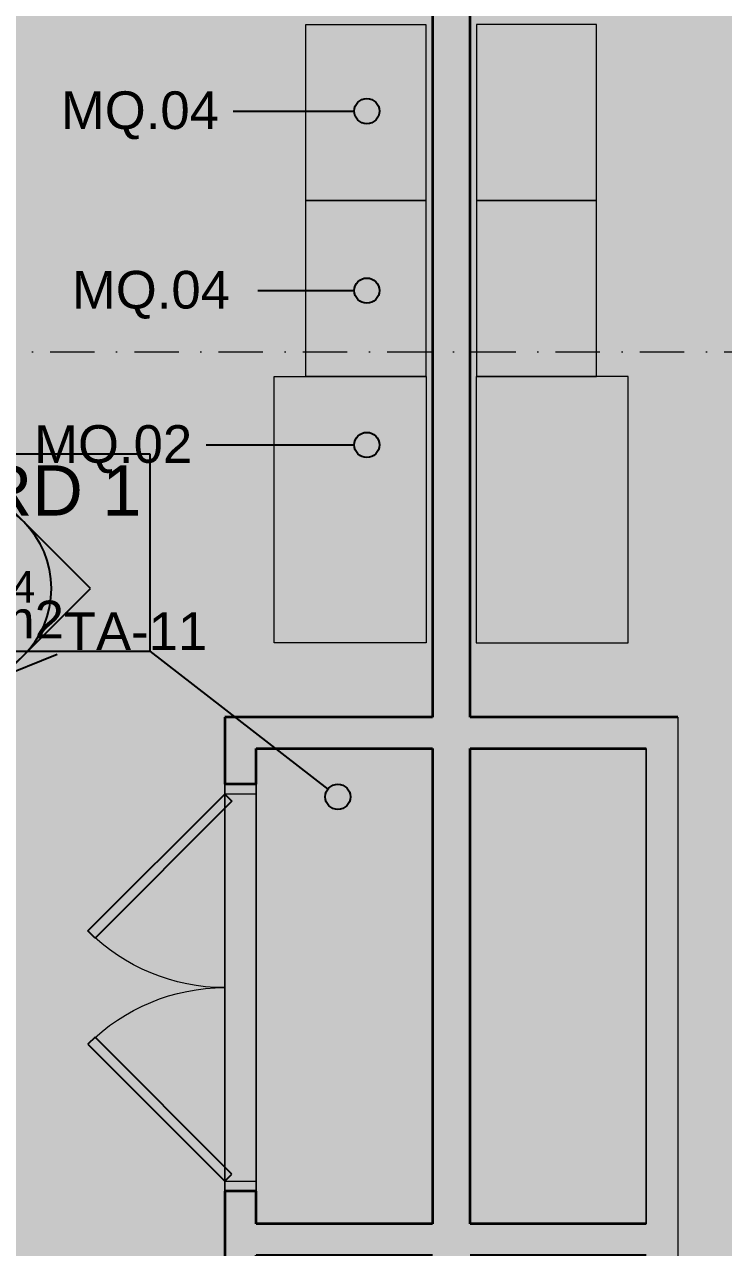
# Model space of a CAD drawing. Header units: millimetres. Extents: x -4040 to 97987, y -17467 to 39515.
# Drawn here: x 10308 to 13090, y 8986 to 13852 of the extents above; entities that cross this region are included whole.
import ezdxf
from ezdxf.enums import TextEntityAlignment as Align

# ---------------------------------------------------------------- set-up
doc = ezdxf.new("R2010")
doc.units = ezdxf.units.MM
doc.header["$MEASUREMENT"] = 0
doc.linetypes.add('Dot & Dashed', pattern=[335.138881, 176.388884, -88.194442, 0, -70.555556])
for name, color, linetype in [('A-Zz_20_10_90-T_TextFFEInternal', 7, 'Continuous'), ('A-Zz_60_50_30-P_MarkerInteriorElevation', 7, 'Continuous'), ('NewA-Ee_25_10-M_WallsInternal', 7, 'Continuous'), ('NewA-Ee_30_40-M_Floors', 7, 'Continuous'), ('NewA-Ee_40_20-M_GeneralFFAndEInternalMovable', 7, 'Continuous'), ('NewA-SL-M_SpacesInternal', 7, 'Continuous'), ('NewA-Ss_30_25-M_CeilingAndSoffitSystems', 7, 'Continuous'), ('NewA-Zz_20_10_90-T_TextFFEInternal', 7, 'Continuous'), ('NewA-Zz_35_40_80-M_GridStructural', 7, 'Continuous'), ('NewA-Zz_50_10_90-P_BoundarySpace', 7, 'Continuous'), ('NewA-Zz_50_90_00-M_GrossInternal', 7, 'Continuous')]:
    doc.layers.add(name, color=color, linetype=linetype)
doc.styles.add('GENERATED_STYLE_1', font='')
doc.styles.get('GENERATED_STYLE_1').set_extended_font_data('Arial')

# ---------------------------------------------------------------- blocks, each defined once
blk = doc.blocks.new('Slab_1_2', base_point=(32250, 6550.5))
at = {"layer": 'NewA-Ee_30_40-M_Floors', "linetype": 'Continuous', "lineweight": 13}
blk.add_hatch(color=254, dxfattribs=at).paths.add_polyline_path([(32250, 6550.5), (32250, 12847.7), (34699.7, 12847.7), (34699.7, 15099.7), (150.3, 15099.7), (150.3, 6550.5)])
blk = doc.blocks.new('Standard grid marker_2')
at = {"layer": 'NewA-Zz_35_40_80-M_GridStructural', "color": 6, "linetype": 'Dot & Dashed', "lineweight": 13}
blk.add_line((1000, 0), (40175.6, 0), dxfattribs=at)
at = {"layer": 'NewA-Zz_35_40_80-M_GridStructural', "style": 'GENERATED_STYLE_1'}
blk.add_attdef('AC_MarkerText_1', text='', height=250, dxfattribs=at).set_placement((41425.6, 12.2), align=Align.MIDDLE_CENTER)
blk = doc.blocks.new('BEDROOM_205_8_3', base_point=(9682.7, 14565))
at = {"layer": 'NewA-SL-M_SpacesInternal', "color": 253, "linetype": 'Continuous', "lineweight": 13}
for p, q in [((11931.6, 11096.4), (11931.6, 15099.7)), ((11105.5, 8145.4), (11105.5, 11096.4)), ((11105.5, 11096.4), (11931.6, 11096.4))]:
    blk.add_line(p, q, dxfattribs=at)
at = {"layer": 'NewA-SL-M_SpacesInternal', "color": 5, "lineweight": 70, "style": 'GENERATED_STYLE_1'}
for tag, height, p in [('ROOM_NAME', 200, (9682.7, 14872.8)), ('ROOM_NUMBER', 150, (9682.7, 14570)), ('adj_text', 150, (9682.7, 14334.3))]:
    blk.add_attdef(tag, text='', height=height, dxfattribs=at).set_placement(p, align=Align.TOP_CENTER)
blk = doc.blocks.new('BEDROOM_207_9_3', base_point=(14422.3, 14565))
at = {"layer": 'NewA-SL-M_SpacesInternal', "color": 253, "linetype": 'Continuous', "lineweight": 13}
for p, q in [((12081.6, 15099.7), (12081.6, 11096.4)), ((12081.6, 11096.4), (12908, 11096.4)), ((12908, 11096.4), (12908, 8145.4))]:
    blk.add_line(p, q, dxfattribs=at)
at = {"layer": 'NewA-SL-M_SpacesInternal', "color": 5, "lineweight": 70, "style": 'GENERATED_STYLE_1'}
for tag, height, p in [('ROOM_NAME', 200, (14422.3, 14872.8)), ('ROOM_NUMBER', 150, (14422.3, 14570)), ('adj_text', 150, (14422.3, 14334.3))]:
    blk.add_attdef(tag, text='', height=height, dxfattribs=at).set_placement(p, align=Align.TOP_CENTER)
blk = doc.blocks.new('CUPBOARD 1_205B_13_3', base_point=(9865.7, 11790.4))
at = {"layer": 'NewA-SL-M_SpacesInternal', "linetype": 'Continuous'}
for p, q in [((8924.1, 12144), (8924.1, 11829.7)), ((8924.1, 12144), (10807.3, 12144)), ((10807.3, 12144), (10807.3, 11829.7)), ((8924.1, 11829.7), (8924.1, 11594)), ((10807.3, 11829.7), (10807.3, 11594)), ((8924.1, 11594), (8924.1, 11358.3)), ((10807.3, 11594), (10807.3, 11358.3)), ((8924.1, 11358.3), (10807.3, 11358.3))]:
    blk.add_line(p, q, dxfattribs=at)
at = {"layer": 'NewA-SL-M_SpacesInternal', "color": 253, "linetype": 'Continuous', "lineweight": 13}
for p, q in [((11230.5, 10971.4), (11230.5, 9081)), ((11931.6, 10971.4), (11230.5, 10971.4)), ((11931.6, 9081), (11931.6, 10971.4)), ((11230.5, 9081), (11931.6, 9081))]:
    blk.add_line(p, q, dxfattribs=at)
at = {"layer": 'NewA-SL-M_SpacesInternal', "color": 5, "lineweight": 70, "style": 'GENERATED_STYLE_1'}
for tag, height, p in [('ROOM_NAME', 200, (9865.7, 12098.3)), ('ROOM_NUMBER', 150, (9865.7, 11795.4)), ('adj_text', 150, (9865.7, 11559.7))]:
    blk.add_attdef(tag, text='', height=height, dxfattribs=at).set_placement(p, align=Align.TOP_CENTER)
blk = doc.blocks.new('CUPBOARD 1_207B_14_3', base_point=(14239.3, 11790.4))
at = {"layer": 'NewA-SL-M_SpacesInternal', "linetype": 'Continuous'}
for p, q in [((13297.7, 12144), (13297.7, 11829.7)), ((13297.7, 12144), (15180.9, 12144)), ((15180.9, 12144), (15180.9, 11829.7)), ((13297.7, 11829.7), (13297.7, 11594)), ((15180.9, 11829.7), (15180.9, 11594)), ((13297.7, 11594), (13297.7, 11358.3)), ((15180.9, 11594), (15180.9, 11358.3)), ((13297.7, 11358.3), (15180.9, 11358.3))]:
    blk.add_line(p, q, dxfattribs=at)
at = {"layer": 'NewA-SL-M_SpacesInternal', "color": 253, "linetype": 'Continuous', "lineweight": 13}
for p, q in [((12783, 10971.4), (12081.6, 10971.4)), ((12081.6, 10971.4), (12081.6, 9081)), ((12783, 9081), (12783, 10971.4)), ((12081.6, 9081), (12783, 9081))]:
    blk.add_line(p, q, dxfattribs=at)
at = {"layer": 'NewA-SL-M_SpacesInternal', "color": 5, "lineweight": 70, "style": 'GENERATED_STYLE_1'}
for tag, height, p in [('ROOM_NAME', 200, (14239.3, 12098.3)), ('ROOM_NUMBER', 150, (14239.3, 11795.4)), ('adj_text', 150, (14239.3, 11559.7))]:
    blk.add_attdef(tag, text='', height=height, dxfattribs=at).set_placement(p, align=Align.TOP_CENTER)
blk = doc.blocks.new('Slab_12_3', base_point=(8101.5, 15099.7))
at = {"layer": 'NewA-Ss_30_25-M_CeilingAndSoffitSystems', "linetype": 'Continuous', "lineweight": 0}
blk.add_hatch(color=255, dxfattribs=at).paths.add_polyline_path([(8101.5, 15099.7), (8101.5, 11096.4), (9866.7, 11096.4), (9866.7, 8145.4), (11105.5, 8145.4), (11105.5, 11096.4), (11931.6, 11096.4), (11931.6, 15099.7)])
at = {"layer": 'NewA-Ss_30_25-M_CeilingAndSoffitSystems', "color": 6, "linetype": 'Continuous', "lineweight": 13, "flags": 128}
blk.add_lwpolyline([(8101.5, 15099.7), (11931.6, 15099.7), (11931.6, 11096.4), (11105.5, 11096.4), (11105.5, 8145.4), (9866.7, 8145.4), (9866.7, 11096.4), (8101.5, 11096.4)], close=True, dxfattribs=at)
blk = doc.blocks.new('Slab_13_3', base_point=(12081.6, 15099.7))
at = {"layer": 'NewA-Ss_30_25-M_CeilingAndSoffitSystems', "linetype": 'Continuous', "lineweight": 0}
blk.add_hatch(color=255, dxfattribs=at).paths.add_polyline_path([(12081.6, 15099.7), (12081.6, 11096.4), (12908, 11096.4), (12908, 8145.4), (14141, 8145.4), (14141, 11096.4), (15911.2, 11096.4), (15911.2, 15099.7)])
at = {"layer": 'NewA-Ss_30_25-M_CeilingAndSoffitSystems', "color": 6, "linetype": 'Continuous', "lineweight": 13, "flags": 128}
blk.add_lwpolyline([(12081.6, 15099.7), (12081.6, 11096.4), (12908, 11096.4), (12908, 8145.4), (14141, 8145.4), (14141, 11096.4), (15911.2, 11096.4), (15911.2, 15099.7)], close=True, dxfattribs=at)
blk = doc.blocks.new('Slab_14_3', base_point=(12081.6, 10971.4))
at = {"layer": 'NewA-Ss_30_25-M_CeilingAndSoffitSystems', "linetype": 'Continuous', "lineweight": 0}
blk.add_hatch(color=255, dxfattribs=at).paths.add_polyline_path([(12081.6, 10971.4), (12081.6, 9081), (12783, 9081), (12783, 10971.4)])
at = {"layer": 'NewA-Ss_30_25-M_CeilingAndSoffitSystems', "color": 6, "linetype": 'Continuous', "lineweight": 13, "flags": 128}
blk.add_lwpolyline([(12081.6, 10971.4), (12783, 10971.4), (12783, 9081), (12081.6, 9081)], close=True, dxfattribs=at)
blk = doc.blocks.new('Slab_17_3', base_point=(11931.6, 9081))
at = {"layer": 'NewA-Ss_30_25-M_CeilingAndSoffitSystems', "linetype": 'Continuous', "lineweight": 0}
blk.add_hatch(color=255, dxfattribs=at).paths.add_polyline_path([(11931.6, 9081), (11931.6, 10971.4), (11230.5, 10971.4), (11230.5, 9081)])
at = {"layer": 'NewA-Ss_30_25-M_CeilingAndSoffitSystems', "color": 6, "linetype": 'Continuous', "lineweight": 13, "flags": 128}
blk.add_lwpolyline([(11931.6, 9081), (11230.5, 9081), (11230.5, 10971.4), (11931.6, 10971.4)], close=True, dxfattribs=at)
blk = doc.blocks.new('Wall_17_3', base_point=(11931.6, 15099.7))
at = {"layer": 'NewA-Ee_25_10-M_WallsInternal', "linetype": 'Continuous', "lineweight": 13}
for points in [[(11931.6, 11096.4), (12081.6, 11096.4), (12081.6, 15099.7), (11931.6, 15099.7)], [(11931.6, 9081), (12081.6, 9081), (12081.6, 10971.4), (11931.6, 10971.4)]]:
    blk.add_hatch(color=6, dxfattribs=at).paths.add_polyline_path(points)
at = {"layer": 'NewA-Ee_25_10-M_WallsInternal', "color": 92, "linetype": 'Continuous', "lineweight": 35, "flags": 128}
for points in [[(11931.6, 15099.7), (11931.6, 11096.4)], [(12081.6, 11096.4), (12081.6, 15099.7)], [(11931.6, 10971.4), (11931.6, 9081)], [(12081.6, 9081), (12081.6, 10971.4)]]:
    blk.add_lwpolyline(points, dxfattribs=at)
blk = doc.blocks.new('Wall_19_3', base_point=(12908, 11096.4))
at = {"layer": 'NewA-Ee_25_10-M_WallsInternal', "linetype": 'Continuous', "lineweight": 13}
blk.add_hatch(color=6, dxfattribs=at).paths.add_polyline_path([(12908, 11096.4), (11105.5, 11096.4), (11230.5, 10971.4), (12783, 10971.4)])
at = {"layer": 'NewA-Ee_25_10-M_WallsInternal', "color": 92, "linetype": 'Continuous', "lineweight": 35, "flags": 128}
for points in [[(11931.6, 11096.4), (11105.5, 11096.4)], [(12908, 11096.4), (12081.6, 11096.4)], [(11230.5, 10971.4), (11931.6, 10971.4)], [(12081.6, 10971.4), (12783, 10971.4)]]:
    blk.add_lwpolyline(points, dxfattribs=at)
blk = doc.blocks.new('Door 19_6')
at = {"layer": 'NewA-Ee_25_10-M_WallsInternal', "linetype": 'Continuous', "lineweight": 13}
for points in [[(-129.4, 441.9), (-161.3, 410.1), (280.7, -31.8), (312.5, 0)], [(-312.5, -125), (-312.5, 0), (-352.5, 0), (-352.5, -125)], [(352.5, -125), (352.5, 0), (312.5, 0), (312.5, -125)]]:
    blk.add_hatch(color=255, dxfattribs=at).paths.add_polyline_path(points)
at = {"layer": 'NewA-Ee_25_10-M_WallsInternal', "linetype": 'Continuous'}
for p, q in [((-161.3, 410.1), (-129.4, 441.9)), ((-129.4, 441.9), (312.5, 0)), ((280.7, -31.8), (-161.3, 410.1)), ((-312.5, 0), (-352.5, 0)), ((-352.5, 0), (-352.5, -125)), ((-312.5, -125), (-312.5, 0)), ((312.5, 0), (280.7, -31.8)), ((352.5, 0), (312.5, 0)), ((312.5, 0), (312.5, -125)), ((352.5, -125), (352.5, 0)), ((-352.5, -125), (-312.5, -125)), ((312.5, -125), (352.5, -125))]:
    blk.add_line(p, q, dxfattribs=at)
at = {"layer": 'NewA-Ee_25_10-M_WallsInternal', "color": 92, "linetype": 'Continuous', "lineweight": 35}
for p, q in [((-352.5, 0), (-352.5, -125)), ((352.5, 0), (352.5, -125))]:
    blk.add_line(p, q, dxfattribs=at)
at = {"layer": 'NewA-Ee_25_10-M_WallsInternal', "color": 6, "linetype": 'Continuous', "lineweight": 13}
blk.add_arc((312.5, 0), 625, 135, 180, dxfattribs=at)
blk = doc.blocks.new('Double Door 19')
at = {"layer": 'NewA-Ee_25_10-M_WallsInternal', "linetype": 'Continuous', "lineweight": 13}
for points in [[(-225.5, 544.5), (-770, 0), (-741.7, -28.3), (-197.2, 516.2)], [(225.5, 544.5), (197.2, 516.2), (741.7, -28.3), (770, 0)]]:
    blk.add_hatch(color=255, dxfattribs=at).paths.add_polyline_path(points)
at = {"layer": 'NewA-Ee_25_10-M_WallsInternal', "linetype": 'Continuous', "lineweight": 0}
for points in [[(-770, -125), (-770, 0), (-810, 0), (-810, -125)], [(810, -125), (810, 0), (770, 0), (770, -125)]]:
    blk.add_hatch(color=255, dxfattribs=at).paths.add_polyline_path(points)
at = {"layer": 'NewA-Ee_25_10-M_WallsInternal', "linetype": 'Continuous'}
for p, q in [((-225.5, 544.5), (-770, 0)), ((-197.2, 516.2), (-225.5, 544.5)), ((197.2, 516.2), (225.5, 544.5)), ((225.5, 544.5), (770, 0)), ((-741.7, -28.3), (-197.2, 516.2)), ((741.7, -28.3), (197.2, 516.2)), ((-770, 0), (-741.7, -28.3)), ((770, 0), (741.7, -28.3))]:
    blk.add_line(p, q, dxfattribs=at)
at = {"layer": 'NewA-Ee_25_10-M_WallsInternal', "color": 24, "linetype": 'Continuous', "lineweight": 13}
for p, q in [((-770, 0), (-810, 0)), ((-810, 0), (-810, -125)), ((-770, -125), (-770, 0)), ((810, 0), (770, 0)), ((770, 0), (770, -125)), ((810, -125), (810, 0)), ((-810, -125), (-770, -125)), ((770, -125), (810, -125))]:
    blk.add_line(p, q, dxfattribs=at)
at = {"layer": 'NewA-Ee_25_10-M_WallsInternal', "color": 92, "linetype": 'Continuous', "lineweight": 35}
for p, q in [((-810, -125), (-810, 0)), ((810, -125), (810, 0))]:
    blk.add_line(p, q, dxfattribs=at)
at = {"layer": 'NewA-Ee_25_10-M_WallsInternal', "color": 6, "linetype": 'Continuous', "lineweight": 13}
for centre, start, end in [((-770, 0), 0, 45), ((770, 0), 135, 180)]:
    blk.add_arc(centre, 770, start, end, dxfattribs=at)
blk = doc.blocks.new('Wall_23_3', base_point=(11105.5, 11096.4))
at = {"layer": 'NewA-Ee_25_10-M_WallsInternal', "linetype": 'Continuous', "lineweight": 13}
for points in [[(11105.5, 11096.4), (11105.5, 10830.2), (11230.5, 10830.2), (11230.5, 10971.4)], [(11105.5, 8896.8), (11230.5, 8896.8), (11230.5, 9210.2), (11105.5, 9210.2)], [(11105.5, 8145.4), (11230.5, 8145.4), (11230.5, 8191.8), (11105.5, 8191.8)]]:
    blk.add_hatch(color=6, dxfattribs=at).paths.add_polyline_path(points)
at = {"layer": 'NewA-Ee_25_10-M_WallsInternal', "color": 92, "linetype": 'Continuous', "lineweight": 35}
for p, q in [((11230.5, 10830.2), (11105.5, 10830.2)), ((11230.5, 9210.2), (11105.5, 9210.2)), ((11105.5, 8896.8), (11230.5, 8896.8)), ((11105.5, 8191.8), (11230.5, 8191.8))]:
    blk.add_line(p, q, dxfattribs=at)
at = {"layer": 'NewA-Ee_25_10-M_WallsInternal', "color": 92, "linetype": 'Continuous', "lineweight": 35, "flags": 128}
for points in [[(11105.5, 11096.4), (11105.5, 10830.2)], [(11230.5, 10830.2), (11230.5, 10971.4)], [(11105.5, 9210.2), (11105.5, 8896.8)], [(11230.5, 9081), (11230.5, 9210.2)], [(11230.5, 8896.8), (11230.5, 8956)], [(11105.5, 8191.8), (11105.5, 8145.4)], [(11230.5, 8145.4), (11230.5, 8191.8)]]:
    blk.add_lwpolyline(points, dxfattribs=at)
at = {"layer": 'NewA-Ee_25_10-M_WallsInternal', "linetype": 'Continuous', "xscale": -1, "zscale": 1000, "rotation": 89.99999999999997}
for name, p in [('Double Door 19', (11105.5, 10020.2)), ('Door 19_6', (11105.5, 8544.3))]:
    blk.add_blockref(name, p, dxfattribs=at)
blk = doc.blocks.new('Wall_25_3', base_point=(11105.5, 9081))
at = {"layer": 'NewA-Ee_25_10-M_WallsInternal', "linetype": 'Continuous', "lineweight": 13}
blk.add_hatch(color=6, dxfattribs=at).paths.add_polyline_path([(11230.5, 8956), (12783, 8956), (12783, 9081), (11230.5, 9081)])
at = {"layer": 'NewA-Ee_25_10-M_WallsInternal', "color": 92, "linetype": 'Continuous', "lineweight": 35, "flags": 128}
for points in [[(11931.6, 9081), (11230.5, 9081)], [(12783, 9081), (12081.6, 9081)], [(11230.5, 8956), (11931.6, 8956)], [(12081.6, 8956), (12783, 8956)]]:
    blk.add_lwpolyline(points, dxfattribs=at)
blk = doc.blocks.new('Wardrobe 19')
at = {"layer": 'NewA-Ee_40_20-M_GeneralFFAndEInternalMovable', "color": 1, "linetype": 'Continuous', "lineweight": 18}
for p, q in [((1059.4, 604.8), (0, 604.8)), ((0, 604.8), (0, 0)), ((1059.4, 0), (1059.4, 604.8)), ((0, 0), (1059.4, 0))]:
    blk.add_line(p, q, dxfattribs=at)
blk = doc.blocks.new('Credenza 19')
at = {"layer": 'NewA-Ee_40_20-M_GeneralFFAndEInternalMovable', "color": 1, "linetype": 'Continuous', "lineweight": 18}
for p, q in [((700, 478.4), (0, 478.4)), ((0, 478.4), (0, 0)), ((700, 0), (700, 478.4)), ((0, 0), (700, 0))]:
    blk.add_line(p, q, dxfattribs=at)
blk = doc.blocks.new('Line_11_3', base_point=(11031.9, 12179.2))
at = {"layer": 'NewA-Zz_20_10_90-T_TextFFEInternal', "linetype": 'Continuous'}
blk.add_hatch(color=256, dxfattribs=at).paths.add_polyline_path([(11720.8, 12179.2), (11717, 12198.4), (11706.2, 12214.6), (11690, 12225.4), (11670.8, 12229.2), (11651.7, 12225.4), (11635.5, 12214.6), (11624.7, 12198.4), (11620.8, 12179.2), (11624.7, 12160.1), (11635.5, 12143.9), (11651.7, 12133), (11670.8, 12129.2), (11690, 12133), (11706.2, 12143.9), (11717, 12160.1)])
blk.add_line((11031.9, 12179.2), (11620.8, 12179.2), dxfattribs=at)
blk.add_circle((11670.8, 12179.2), 50, dxfattribs=at)
blk = doc.blocks.new('Line_12_3', base_point=(11236.7, 12793.1))
at = {"layer": 'NewA-Zz_20_10_90-T_TextFFEInternal', "linetype": 'Continuous'}
blk.add_hatch(color=256, dxfattribs=at).paths.add_polyline_path([(11720.8, 12793.1), (11717, 12812.3), (11706.2, 12828.5), (11690, 12839.3), (11670.8, 12843.1), (11651.7, 12839.3), (11635.5, 12828.5), (11624.7, 12812.3), (11620.8, 12793.1), (11624.7, 12774), (11635.5, 12757.8), (11651.7, 12746.9), (11670.8, 12743.1), (11690, 12746.9), (11706.2, 12757.8), (11717, 12774)])
blk.add_line((11236.7, 12793.1), (11620.8, 12793.1), dxfattribs=at)
blk.add_circle((11670.8, 12793.1), 50, dxfattribs=at)
blk = doc.blocks.new('Line_13_3', base_point=(11138.4, 13507.2))
at = {"layer": 'NewA-Zz_20_10_90-T_TextFFEInternal', "linetype": 'Continuous'}
blk.add_hatch(color=256, dxfattribs=at).paths.add_polyline_path([(11720.8, 13507.2), (11717, 13526.4), (11706.2, 13542.6), (11690, 13553.4), (11670.8, 13557.2), (11651.7, 13553.4), (11635.5, 13542.6), (11624.7, 13526.4), (11620.8, 13507.2), (11624.7, 13488.1), (11635.5, 13471.9), (11651.7, 13461.1), (11670.8, 13457.2), (11690, 13461.1), (11706.2, 13471.9), (11717, 13488.1)])
blk.add_line((11138.4, 13507.2), (11620.8, 13507.2), dxfattribs=at)
blk.add_circle((11670.8, 13507.2), 50, dxfattribs=at)
blk = doc.blocks.new('Line_19_3', base_point=(10438.6, 11344.9))
at = {"layer": 'NewA-Zz_20_10_90-T_TextFFEInternal', "linetype": 'Continuous'}
blk.add_hatch(color=256, dxfattribs=at).paths.add_polyline_path([(9442.4, 10928.3), (9438.6, 10947.4), (9427.7, 10963.7), (9411.5, 10974.5), (9392.4, 10978.3), (9373.2, 10974.5), (9357, 10963.7), (9346.2, 10947.4), (9342.4, 10928.3), (9346.2, 10909.2), (9357, 10892.9), (9373.2, 10882.1), (9392.4, 10878.3), (9411.5, 10882.1), (9427.7, 10892.9), (9438.6, 10909.2)])
blk.add_line((10438.6, 11344.9), (9438.8, 10946.8), dxfattribs=at)
blk.add_circle((9392.4, 10928.3), 50, dxfattribs=at)
blk = doc.blocks.new('Line_23_3', base_point=(10807.3, 11358.3))
at = {"layer": 'NewA-Zz_50_10_90-P_BoundarySpace', "linetype": 'Continuous'}
blk.add_hatch(color=256, dxfattribs=at).paths.add_polyline_path([(11605.6, 10779.1), (11601.8, 10798.2), (11591, 10814.4), (11574.8, 10825.3), (11555.6, 10829.1), (11536.5, 10825.3), (11520.3, 10814.4), (11509.4, 10798.2), (11505.6, 10779.1), (11509.4, 10759.9), (11520.3, 10743.7), (11536.5, 10732.9), (11555.6, 10729.1), (11574.8, 10732.9), (11591, 10743.7), (11601.8, 10759.9)])
blk.add_line((10807.3, 11358.3), (11516.1, 10809.7), dxfattribs=at)
blk.add_circle((11555.6, 10779.1), 50, dxfattribs=at)
blk = doc.blocks.new('Interior Elevation_2_3', base_point=(7928.4, 13939.6))
at = {"layer": 'A-Zz_60_50_30-P_MarkerInteriorElevation', "linetype": 'Continuous'}
for points in [[(10305.7, 11872.7), (10040.6, 12137.9), (9775.4, 11872.7, -0.414214)], [(9775.4, 11872.7), (9510.2, 11607.5), (9775.4, 11342.4, -0.414214)], [(10305.7, 11342.4), (10570.9, 11607.5), (10305.7, 11872.7, -0.414214)], [(9775.4, 11342.4), (10040.6, 11077.2), (10305.7, 11342.4, -0.414214)]]:
    blk.add_hatch(color=256, dxfattribs=at).paths.add_polyline_path(points)
for p, q in [((10040.6, 12137.9), (9775.4, 11872.7)), ((10305.7, 11872.7), (10040.6, 12137.9)), ((9775.4, 11872.7), (9510.2, 11607.5)), ((10570.9, 11607.5), (10305.7, 11872.7)), ((9510.2, 11607.5), (9775.4, 11342.4)), ((10305.7, 11342.4), (10570.9, 11607.5)), ((9775.4, 11342.4), (10040.6, 11077.2)), ((10040.6, 11077.2), (10305.7, 11342.4))]:
    blk.add_line(p, q, dxfattribs=at)
for start, end in [(0, 180), (180, 0)]:
    blk.add_arc((10040.6, 11607.5), 375, start, end, dxfattribs=at)
at = {"layer": 'A-Zz_60_50_30-P_MarkerInteriorElevation', "color": 5, "lineweight": 70, "insert": (9740.3, 11613.6), "char_height": 125, "attachment_point": 4, "style": 'GENERATED_STYLE_1'}
blk.add_mtext('\\A1;{\\fArial|b0|i0|c0|p34;IE-0004}', dxfattribs=at)
blk = doc.blocks.new('Label_9_3', base_point=(10342.8, 13670.1))
at = {"layer": 'A-Zz_20_10_90-T_TextFFEInternal', "insert": (10767.8, 13585.8), "char_height": 150, "attachment_point": 2, "style": 'GENERATED_STYLE_1'}
blk.add_mtext('\\fArial|b0|i0|c0|p34;MQ.04\\fArial|b0|i0|c0|p34;\\fArial|b0|i0|c0|p34;\\fArial|b0|i0|c0|p34;\\fArial|b0|i0|c0|p34;\\fArial|b0|i0|c0|p34;\\fArial|b0|i0|c0|p34;\\fArial|b0|i0|c0|p34;\\fArial|b0|i0|c0|p34;\\fArial|b0|i0|c0|p34;\\fArial|b0|i0|c0|p34;\\fArial|b0|i0|c0|p34;\\fArial|b0|i0|c0|p34;\\fArial|b0|i0|c0|p34;\\fArial|b0|i0|c0|p34;\\fArial|b0|i0|c0|p34;\\fArial|b0|i0|c0|p34;\\fArial|b0|i0|c0|p34;\\fArial|b0|i0|c0|p34;\\fArial|b0|i0|c0|p34;\\fArial|b0|i0|c0|p34;\\fArial|b0|i0|c0|p34;\\fArial|b0|i0|c0|p34;\\fArial|b0|i0|c0|p34;\\fArial|b0|i0|c0|p34;\\fArial|b0|i0|c0|p34;\\fArial|b0|i0|c0|p34;\\fArial|b0|i0|c0|p34;\\fArial|b0|i0|c0|p34;\\fArial|b0|i0|c0|p34;}', dxfattribs=at)
blk = doc.blocks.new('Label_10_3', base_point=(10386.7, 12956))
at = {"layer": 'A-Zz_20_10_90-T_TextFFEInternal', "insert": (10811.7, 12871.7), "char_height": 150, "attachment_point": 2, "style": 'GENERATED_STYLE_1'}
blk.add_mtext('\\fArial|b0|i0|c0|p34;MQ.04\\fArial|b0|i0|c0|p34;\\fArial|b0|i0|c0|p34;\\fArial|b0|i0|c0|p34;\\fArial|b0|i0|c0|p34;\\fArial|b0|i0|c0|p34;\\fArial|b0|i0|c0|p34;\\fArial|b0|i0|c0|p34;\\fArial|b0|i0|c0|p34;\\fArial|b0|i0|c0|p34;\\fArial|b0|i0|c0|p34;\\fArial|b0|i0|c0|p34;\\fArial|b0|i0|c0|p34;\\fArial|b0|i0|c0|p34;\\fArial|b0|i0|c0|p34;\\fArial|b0|i0|c0|p34;\\fArial|b0|i0|c0|p34;\\fArial|b0|i0|c0|p34;\\fArial|b0|i0|c0|p34;\\fArial|b0|i0|c0|p34;\\fArial|b0|i0|c0|p34;\\fArial|b0|i0|c0|p34;\\fArial|b0|i0|c0|p34;\\fArial|b0|i0|c0|p34;\\fArial|b0|i0|c0|p34;\\fArial|b0|i0|c0|p34;\\fArial|b0|i0|c0|p34;\\fArial|b0|i0|c0|p34;\\fArial|b0|i0|c0|p34;\\fArial|b0|i0|c0|p34;}', dxfattribs=at)
blk = doc.blocks.new('Label_11_3', base_point=(10236.3, 12342.1))
at = {"layer": 'A-Zz_20_10_90-T_TextFFEInternal', "insert": (10661.3, 12257.8), "char_height": 150, "attachment_point": 2, "style": 'GENERATED_STYLE_1'}
blk.add_mtext('\\fArial|b0|i0|c0|p34;MQ.02\\fArial|b0|i0|c0|p34;\\fArial|b0|i0|c0|p34;\\fArial|b0|i0|c0|p34;\\fArial|b0|i0|c0|p34;\\fArial|b0|i0|c0|p34;\\fArial|b0|i0|c0|p34;\\fArial|b0|i0|c0|p34;\\fArial|b0|i0|c0|p34;\\fArial|b0|i0|c0|p34;\\fArial|b0|i0|c0|p34;\\fArial|b0|i0|c0|p34;\\fArial|b0|i0|c0|p34;\\fArial|b0|i0|c0|p34;\\fArial|b0|i0|c0|p34;\\fArial|b0|i0|c0|p34;\\fArial|b0|i0|c0|p34;\\fArial|b0|i0|c0|p34;\\fArial|b0|i0|c0|p34;\\fArial|b0|i0|c0|p34;\\fArial|b0|i0|c0|p34;\\fArial|b0|i0|c0|p34;\\fArial|b0|i0|c0|p34;\\fArial|b0|i0|c0|p34;\\fArial|b0|i0|c0|p34;\\fArial|b0|i0|c0|p34;\\fArial|b0|i0|c0|p34;\\fArial|b0|i0|c0|p34;\\fArial|b0|i0|c0|p34;\\fArial|b0|i0|c0|p34;}', dxfattribs=at)
blk = doc.blocks.new('Label_14_3', base_point=(10325.4, 11597.2))
at = {"layer": 'A-Zz_20_10_90-T_TextFFEInternal', "insert": (10750.4, 11512.9), "char_height": 150, "attachment_point": 2, "style": 'GENERATED_STYLE_1'}
blk.add_mtext('\\fArial|b0|i0|c0|p34;TA-11\\fArial|b0|i0|c0|p34;\\fArial|b0|i0|c0|p34;\\fArial|b0|i0|c0|p34;\\fArial|b0|i0|c0|p34;\\fArial|b0|i0|c0|p34;\\fArial|b0|i0|c0|p34;\\fArial|b0|i0|c0|p34;\\fArial|b0|i0|c0|p34;\\fArial|b0|i0|c0|p34;\\fArial|b0|i0|c0|p34;\\fArial|b0|i0|c0|p34;\\fArial|b0|i0|c0|p34;\\fArial|b0|i0|c0|p34;\\fArial|b0|i0|c0|p34;\\fArial|b0|i0|c0|p34;\\fArial|b0|i0|c0|p34;\\fArial|b0|i0|c0|p34;\\fArial|b0|i0|c0|p34;\\fArial|b0|i0|c0|p34;\\fArial|b0|i0|c0|p34;\\fArial|b0|i0|c0|p34;\\fArial|b0|i0|c0|p34;\\fArial|b0|i0|c0|p34;\\fArial|b0|i0|c0|p34;\\fArial|b0|i0|c0|p34;\\fArial|b0|i0|c0|p34;\\fArial|b0|i0|c0|p34;\\fArial|b0|i0|c0|p34;\\fArial|b0|i0|c0|p34;}', dxfattribs=at)

msp = doc.modelspace()

# ---------------------------------------------------------------- hatches: boundary and pattern name
at = {"layer": 'NewA-Zz_50_90_00-M_GrossInternal', "linetype": 'Continuous', "lineweight": 140}
msp.add_hatch(color=1, dxfattribs=at).paths.add_polyline_path([(150.3, 15099.7), (34699.7, 15099.7), (34699.7, 6700.3), (5499.7, 6700.3), (5499.7, 2150.3), (2050.3, 2150.3), (2050.3, 6700.3), (150.3, 6700.3)])

# ---------------------------------------------------------------- block references
at = {"layer": 'A-Zz_20_10_90-T_TextFFEInternal', "color": 6, "linetype": 'Continuous', "lineweight": 13}
for name, p in [('Label_9_3', (10342.8, 13670.1)), ('Label_10_3', (10386.7, 12956)), ('Label_11_3', (10236.3, 12342.1)), ('Label_14_3', (10325.4, 11597.2))]:
    msp.add_blockref(name, p, dxfattribs=at)
at = {"layer": 'A-Zz_60_50_30-P_MarkerInteriorElevation', "lineweight": 0}
msp.add_blockref('Interior Elevation_2_3', (7928.4, 13939.6), dxfattribs=at)
at = {"layer": 'NewA-Ee_25_10-M_WallsInternal', "color": 92, "lineweight": 35}
for name, p in [('Wall_17_3', (11931.6, 15099.7)), ('Wall_23_3', (11105.5, 11096.4)), ('Wall_19_3', (12908, 11096.4)), ('Wall_25_3', (11105.5, 9081))]:
    msp.add_blockref(name, p, dxfattribs=at)
at = {"layer": 'NewA-Ee_30_40-M_Floors', "color": 6, "linetype": 'Continuous', "lineweight": 13}
msp.add_blockref('Slab_1_2', (32250, 6550.5), dxfattribs=at)
at = {"layer": 'NewA-Ee_40_20-M_GeneralFFAndEInternalMovable', "color": 6, "linetype": 'Continuous', "lineweight": 13, "xscale": -1, "zscale": 1000, "rotation": 270}
for name, p in [('Credenza 19', (11427.6, 13151.9)), ('Credenza 19', (11427.6, 12451.9)), ('Wardrobe 19', (11301.6, 11392.5))]:
    msp.add_blockref(name, p, dxfattribs=at)
at = {"layer": 'NewA-Ee_40_20-M_GeneralFFAndEInternalMovable', "color": 6, "linetype": 'Continuous', "lineweight": 13, "zscale": 1000, "rotation": 90}
for name, p in [('Credenza 19', (12585.1, 13151.9)), ('Credenza 19', (12585.1, 12451.9)), ('Wardrobe 19', (12711, 11392.5))]:
    msp.add_blockref(name, p, dxfattribs=at)
at = {"layer": 'NewA-SL-M_SpacesInternal', "linetype": 'Continuous'}
for name, p in [('BEDROOM_205_8_3', (9682.7, 14565)), ('BEDROOM_207_9_3', (14422.3, 14565))]:
    msp.add_blockref(name, p, dxfattribs=at)
for name, p, values in [('CUPBOARD 1_205B_13_3', (9865.7, 11790.4), {'ROOM_NAME': 'CUPBOARD 1', 'ROOM_NUMBER': '205B', 'adj_text': 'Area: 1.3 m2'}), ('CUPBOARD 1_207B_14_3', (14239.3, 11790.4), {'ROOM_NAME': 'CUPBOARD 1', 'ROOM_NUMBER': '207B', 'adj_text': 'Area: 1.3 m2'})]:
    msp.add_blockref(name, p, dxfattribs=at).add_auto_attribs(values)
at = {"layer": 'NewA-Ss_30_25-M_CeilingAndSoffitSystems', "color": 6, "linetype": 'Continuous', "lineweight": 13}
for name, p in [('Slab_12_3', (8101.5, 15099.7)), ('Slab_13_3', (12081.6, 15099.7)), ('Slab_17_3', (11931.6, 9081)), ('Slab_14_3', (12081.6, 10971.4))]:
    msp.add_blockref(name, p, dxfattribs=at)
at = {"layer": 'NewA-Zz_20_10_90-T_TextFFEInternal', "linetype": 'Continuous'}
for name, p in [('Line_13_3', (11138.4, 13507.2)), ('Line_12_3', (11236.7, 12793.1)), ('Line_11_3', (11031.9, 12179.2)), ('Line_19_3', (10438.6, 11344.9))]:
    msp.add_blockref(name, p, dxfattribs=at)
at = {"layer": 'NewA-Zz_35_40_80-M_GridStructural', "color": 1, "linetype": 'Continuous', "lineweight": 18, "zscale": 1000}
msp.add_blockref('Standard grid marker_2', (-1652.3, 12550), dxfattribs=at)
at = {"layer": 'NewA-Zz_50_10_90-P_BoundarySpace', "linetype": 'Continuous'}
msp.add_blockref('Line_23_3', (10807.3, 11358.3), dxfattribs=at)

doc.saveas('drawing.dxf')
